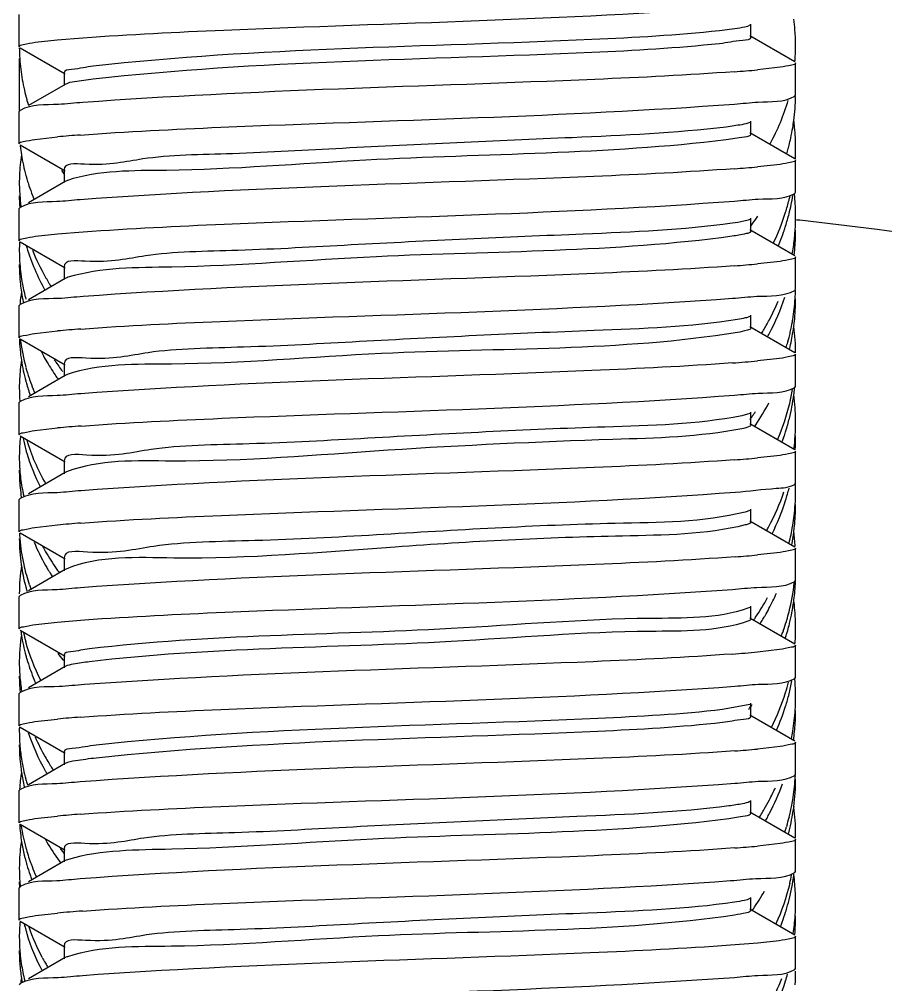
# Model space of a CAD drawing. Extents: x 1060579 to 1383165, y 581819 to 1037910.
# Drawn here: x 1266985.3 to 1267046.2, y 865337.3 to 865405.2 of the extents above; entities that cross this region are included whole.
import ezdxf

# ---------------------------------------------------------------- set-up
doc = ezdxf.new("R2010")
doc.units = 0
doc.header["$LTSCALE"] = 1000
doc.header["$MEASUREMENT"] = 0
doc.layers.add('02___PRT_ALL_AXES', color=7, linetype='Continuous')

msp = doc.modelspace()

# ---------------------------------------------------------------- linework, layer by layer
at = {"color": 7, "linetype": 'Continuous'}
for p, q in [((1266985.255, 865403.315), (1266985.255, 865405.591)), ((1267036.74, 865403.998), (1267036.74, 865404.908)), ((1266986.366, 865403.626), (1266987.926, 865403.799)), ((1266987.926, 865403.799), (1266989.728, 865403.946)), ((1267039.83, 865402.251), (1267036.667, 865404.082)), ((1266985.32, 865403.24), (1266988.483, 865401.409)), ((1266985.255, 865402.48), (1266985.255, 865398.836)), ((1267038.817, 865401.87), (1267037.212, 865401.691)), ((1267039.895, 865399.9), (1267039.895, 865402.176)), ((1266988.41, 865401.493), (1266988.41, 865400.583)), ((1266988.483, 865400.667), (1266985.894, 865399.168)), ((1267039.83, 865399.825), (1267039.895, 865399.9)), ((1266985.32, 865398.836), (1266985.255, 865398.761)), ((1266985.255, 865396.485), (1266985.255, 865398.761)), ((1267036.74, 865397.168), (1267036.74, 865398.078)), ((1266986.344, 865396.793), (1266987.944, 865396.971)), ((1267039.83, 865395.421), (1267036.667, 865397.252)), ((1266985.32, 865396.41), (1266988.483, 865394.579)), ((1267039.373, 865396.158), (1267039.386, 865396.208)), ((1267038.798, 865395.037), (1267037.206, 865394.86)), ((1267039.895, 865393.07), (1267039.895, 865395.346)), ((1266988.41, 865394.663), (1266988.41, 865393.753)), ((1266988.483, 865393.837), (1266985.894, 865392.338)), ((1266988.635, 865393.901), (1266988.483, 865393.837)), ((1267039.83, 865392.995), (1267039.895, 865393.07)), ((1266985.32, 865392.006), (1266985.255, 865391.931)), ((1266985.255, 865389.655), (1266985.255, 865391.931)), ((1267036.74, 865390.338), (1267036.74, 865391.248)), ((1266986.399, 865389.97), (1266987.933, 865390.14)), ((1266987.933, 865390.14), (1266989.744, 865390.287)), ((1267039.83, 865388.591), (1267036.667, 865390.422)), ((1266985.32, 865389.58), (1266988.483, 865387.749)), ((1267038.797, 865388.207), (1267037.206, 865388.03)), ((1267039.895, 865386.24), (1267039.895, 865388.516)), ((1266988.41, 865387.833), (1266988.41, 865386.923)), ((1266988.483, 865387.007), (1266985.894, 865385.508)), ((1266988.635, 865387.071), (1266988.483, 865387.007)), ((1267039.83, 865386.165), (1267039.895, 865386.24)), ((1266985.32, 865385.176), (1266985.255, 865385.101)), ((1266985.255, 865382.825), (1266985.255, 865385.101)), ((1267036.74, 865383.508), (1267036.74, 865384.418)), ((1266986.358, 865383.135), (1266987.942, 865383.311)), ((1267039.83, 865381.761), (1267036.667, 865383.592)), ((1266985.32, 865382.75), (1266988.483, 865380.919)), ((1267039.353, 865382.561), (1267039.339, 865382.511)), ((1267038.763, 865381.372), (1267037.214, 865381.201)), ((1267039.895, 865379.41), (1267039.895, 865381.686)), ((1266988.41, 865381.003), (1266988.41, 865380.093)), ((1266988.483, 865380.177), (1266985.894, 865378.678)), ((1266988.578, 865380.221), (1266988.483, 865380.177)), ((1267039.83, 865379.335), (1267039.895, 865379.41)), ((1266985.919, 865379.098), (1266985.934, 865379.052)), ((1266985.32, 865378.346), (1266985.255, 865378.271)), ((1266985.255, 865375.995), (1266985.255, 865378.271)), ((1267036.666, 865377.504), (1267036.1, 865377.338)), ((1267036.74, 865376.678), (1267036.74, 865377.588)), ((1266986.349, 865376.303), (1266987.937, 865376.48)), ((1267039.83, 865374.931), (1267036.667, 865376.762)), ((1266985.32, 865375.92), (1266988.483, 865374.089)), ((1267039.053, 865375.798), (1267039.07, 865375.847)), ((1267038.803, 865374.548), (1267037.206, 865374.37)), ((1267039.895, 865372.58), (1267039.895, 865374.856)), ((1266988.41, 865374.173), (1266988.41, 865373.263)), ((1266988.483, 865373.347), (1266985.894, 865371.848)), ((1266988.577, 865373.39), (1266988.483, 865373.347)), ((1267039.83, 865372.505), (1267039.895, 865372.58)), ((1266985.32, 865371.516), (1266985.255, 865371.441)), ((1266985.255, 865369.165), (1266985.255, 865371.441)), ((1267036.666, 865370.674), (1267036.346, 865370.562)), ((1267036.74, 865369.848), (1267036.74, 865370.758)), ((1266986.357, 865369.475), (1266987.943, 865369.651)), ((1267039.83, 865368.101), (1267036.667, 865369.932)), ((1266985.32, 865369.09), (1266988.483, 865367.259)), ((1267038.812, 865367.72), (1267037.202, 865367.54)), ((1267039.895, 865365.75), (1267039.895, 865368.026)), ((1266988.41, 865367.343), (1266988.41, 865366.433)), ((1266988.483, 865366.517), (1266985.894, 865365.019)), ((1266988.553, 865366.551), (1266988.483, 865366.517)), ((1267039.83, 865365.675), (1267039.895, 865365.75)), ((1266985.968, 865365.43), (1266985.952, 865365.477)), ((1266985.32, 865364.686), (1266985.255, 865364.612)), ((1266985.255, 865362.335), (1266985.255, 865364.612)), ((1267036.667, 865363.844), (1267036.533, 865363.786)), ((1267036.74, 865363.018), (1267036.74, 865363.929)), ((1266986.407, 865362.652), (1266987.924, 865362.819)), ((1266987.924, 865362.819), (1266989.833, 865362.973)), ((1267039.83, 865361.271), (1267036.667, 865363.102)), ((1266985.32, 865362.26), (1266988.483, 865360.429)), ((1267039.029, 865362.207), (1267039.012, 865362.158)), ((1267039.177, 865361.685), (1267039.189, 865361.721)), ((1267039.287, 865362.045), (1267039.302, 865362.095)), ((1267038.768, 865360.883), (1267037.216, 865360.711)), ((1267039.895, 865358.92), (1267039.895, 865361.197)), ((1266988.41, 865360.514), (1266988.41, 865359.603)), ((1266988.483, 865359.687), (1266985.894, 865358.189)), ((1267039.83, 865358.845), (1267039.895, 865358.92)), ((1266985.32, 865357.856), (1266985.255, 865357.782)), ((1266985.255, 865355.505), (1266985.255, 865357.782)), ((1267036.667, 865357.014), (1267034.745, 865356.654)), ((1267036.74, 865356.188), (1267036.74, 865357.099)), ((1267039.83, 865354.441), (1267036.667, 865356.272)), ((1266985.32, 865355.43), (1266988.483, 865353.599)), ((1266986.349, 865355.814), (1266987.944, 865355.991)), ((1267038.803, 865354.058), (1267037.205, 865353.88)), ((1267039.895, 865352.09), (1267039.895, 865354.367)), ((1266988.41, 865353.684), (1266988.41, 865352.773)), ((1266988.483, 865352.857), (1266985.894, 865351.359)), ((1266987.081, 865352.354), (1266987.094, 865352.33)), ((1267039.83, 865352.015), (1267039.895, 865352.09)), ((1266985.742, 865351.663), (1266985.729, 865351.71)), ((1266985.32, 865351.026), (1266985.255, 865350.952)), ((1266985.255, 865348.675), (1266985.255, 865350.952)), ((1267036.74, 865349.358), (1267036.74, 865350.269)), ((1267039.83, 865347.611), (1267036.667, 865349.442)), ((1267039.76, 865349.777), (1267039.766, 865349.821)), ((1267039.769, 865349.826), (1267039.774, 865349.792)), ((1266985.32, 865348.6), (1266988.483, 865346.769)), ((1266986.346, 865348.983), (1266987.945, 865349.161)), ((1267039.442, 865349.095), (1267039.435, 865349.065)), ((1267039.268, 865348.457), (1267039.253, 865348.407)), ((1267038.8, 865347.228), (1267037.205, 865347.05)), ((1267039.895, 865345.26), (1267039.895, 865347.537)), ((1266988.41, 865346.854), (1266988.41, 865345.943)), ((1266988.483, 865346.027), (1266985.894, 865344.529)), ((1266988.71, 865346.114), (1266988.483, 865346.027)), ((1267039.83, 865345.185), (1267039.895, 865345.26)), ((1266985.32, 865344.196), (1266985.255, 865344.122)), ((1266985.255, 865341.845), (1266985.255, 865344.122)), ((1267036.74, 865342.528), (1267036.74, 865343.439)), ((1267039.83, 865340.781), (1267036.667, 865342.612)), ((1266985.32, 865341.77), (1266988.483, 865339.939)), ((1266986.384, 865342.159), (1266987.934, 865342.33)), ((1267038.746, 865340.39), (1267037.225, 865340.222)), ((1267039.895, 865338.43), (1267039.895, 865340.707)), ((1266988.41, 865340.024), (1266988.41, 865339.113)), ((1267037.225, 865340.222), (1267035.322, 865340.069)), ((1266988.483, 865339.197), (1266985.894, 865337.699)), ((1266988.606, 865339.252), (1266988.483, 865339.197)), ((1267039.83, 865338.355), (1267039.895, 865338.43)), ((1266985.32, 865337.366), (1266985.255, 865337.292))]:
    msp.add_line(p, q, dxfattribs=at)
for centre, radius, start, end in [((1267028.978, 865492.295), 90.978, 274.16255, 275.1926), ((1267025.034, 865400.071), 14.861, 352.47519, 359.03327), ((1267024.714, 865400.117), 15.184, 347.7321, 350.52725), ((1267024.847, 865400.094), 15.049, 350.52884, 352.48172), ((1267024.945, 865396.185), 14.95, 5.58674, 7.5152), ((1267025.097, 865396.199), 14.797, 0.00854, 5.59097), ((1266996.143, 865306.685), 90.658, 94.17607, 95.18912), ((1267024.574, 865400.147), 15.327, 345.78366, 347.73309), ((1266998.049, 865397.669), 12.795, 185.96749, 188.8113), ((1267024.332, 865400.21), 15.578, 343.45881, 344.92118), ((1267024.475, 865400.172), 15.429, 345.1133, 345.78472), ((1267025.154, 865396.202), 14.741, 356.97159, 359.99788), ((1266998.039, 865393.769), 12.785, 171.1943, 174.4746), ((1266998.31, 865397.714), 13.06, 188.82814, 195.33103), ((1266997.903, 865393.782), 12.648, 174.47588, 177.80003), ((1267028.986, 865485.384), 90.896, 274.16985, 275.1881), ((1266997.802, 865393.787), 12.547, 177.80211, 181.74252), ((1266998.56, 865397.779), 13.318, 195.31799, 196.41157), ((1266997.872, 865393.789), 12.617, 181.74364, 184.338), ((1266998.713, 865397.824), 13.477, 196.41284, 198.11163), ((1266998.835, 865397.864), 13.606, 198.10966, 198.55098), ((1266999.05, 865397.938), 13.834, 198.55845, 201.58299), ((1266997.835, 865392.822), 12.581, 180.00326, 183.69965), ((1266997.988, 865393.799), 12.734, 184.34018, 187.69364), ((1266999.311, 865398.04), 14.114, 201.57686, 202.63834), ((1267024.544, 865396.29), 15.358, 345.78464, 346.78636), ((1267024.658, 865395.298), 15.241, 345.78982, 350.7611), ((1267025.075, 865391.368), 14.82, 0.76158, 6.03394), ((1267024.322, 865396.349), 15.588, 342.50522, 345.7777), ((1267021.328, 865401.685), 18.938, 324.99043, 327.08789), ((1267023.545, 865396.609), 16.407, 334.25472, 342.45417), ((1267024.322, 865395.383), 15.588, 342.50596, 345.78952), ((1267025.167, 865391.372), 14.728, 357.64386, 359.99878), ((1267025.197, 865391.372), 14.698, 0.00011, 0.75392), ((1267021.051, 865401.877), 19.274, 324.53275, 324.99516), ((1267024.05, 865395.467), 15.872, 341.25311, 342.51152), ((1267025.1, 865391.375), 14.795, 356.29224, 357.64442), ((1267023.739, 865395.575), 16.202, 338.2349, 340.87298), ((1267023.945, 865395.502), 15.983, 340.8783, 341.25413), ((1267024.903, 865391.393), 14.993, 350.62667, 354.79693), ((1267025.045, 865390.412), 14.849, 353.27341, 358.49622), ((1267025.041, 865391.379), 14.854, 354.80193, 356.29212), ((1267025.184, 865390.406), 14.711, 358.50364, 359.99958), ((1266997.821, 865388.957), 12.566, 177.162, 179.99822), ((1266998.582, 865392.956), 13.341, 195.78743, 196.40074), ((1267023.485, 865395.675), 16.475, 337.2245, 338.23916), ((1266997.847, 865388.958), 12.592, 180.00472, 184.33887), ((1266999.839, 865394.402), 14.688, 201.59427, 209.70815), ((1267024.778, 865391.412), 15.119, 349.80407, 350.63062), ((1266997.825, 865387.992), 12.57, 180.00212, 183.06618), ((1266997.981, 865388.968), 12.726, 184.33859, 187.39443), ((1267028.984, 865478.583), 90.926, 274.16889, 275.18805), ((1266997.935, 865387.998), 12.68, 183.0678, 186.38787), ((1266998.131, 865388.988), 12.878, 187.39608, 190.68401), ((1266998.364, 865389.034), 13.116, 190.69091, 195.43735), ((1267000.516, 865394.771), 15.458, 209.65199, 210.41087), ((1267000.629, 865394.837), 15.589, 210.41037, 210.80748), ((1267000.741, 865394.904), 15.72, 210.80795, 211.54069), ((1267000.913, 865395.01), 15.922, 211.54123, 212.51965), ((1266989.196, 865385.372), 1.79, 106.85545, 108.28817), ((1266998.03, 865384.111), 12.775, 171.17163, 174.97934), ((1266998.055, 865388.011), 12.801, 186.38713, 188.78941), ((1266998.203, 865388.035), 12.951, 188.79166, 192.01233), ((1267025.115, 865386.545), 14.78, 356.29178, 358.51796), ((1267023.013, 865392.017), 16.989, 332.23521, 337.09792), ((1267024.934, 865386.559), 14.961, 350.63339, 356.28243), ((1267025.078, 865385.579), 14.817, 353.7483, 359.98936), ((1267022.484, 865392.29), 17.585, 330.76317, 332.25178), ((1267024.684, 865386.6), 15.215, 347.21735, 350.00725), ((1267024.784, 865386.582), 15.113, 350.00989, 350.64016), ((1267024.929, 865385.594), 14.966, 352.3086, 353.75375), ((1266996.198, 865292.374), 91.311, 94.15716, 95.18779), ((1267021.949, 865392.597), 18.201, 328.67514, 329.19036), ((1267022.132, 865392.488), 17.989, 329.18898, 330.4141), ((1267022.296, 865392.395), 17.8, 330.41564, 330.76547), ((1267024.558, 865386.628), 15.344, 345.78023, 347.21897), ((1267024.697, 865385.631), 15.201, 346.48199, 350.92176), ((1267024.861, 865385.603), 15.035, 350.9283, 352.30862), ((1267025.05, 865381.708), 14.845, 0.23179, 7.34407), ((1266997.971, 865383.171), 12.717, 181.90529, 188.7272), ((1266998.262, 865384.18), 13.01, 186.67965, 195.39793), ((1267022.488, 865391.323), 17.581, 331.30474, 331.72774), ((1267022.576, 865391.275), 17.48, 331.72772, 332.17571), ((1267024.448, 865386.656), 15.457, 344.63752, 345.78016), ((1267024.278, 865386.703), 15.633, 343.02539, 344.44669), ((1266998.05, 865379.279), 12.796, 171.10111, 174.08749), ((1266998.203, 865383.205), 12.951, 188.72178, 191.99518), ((1267000.292, 865388.849), 15.201, 207.47603, 209.94183), ((1267000.947, 865389.232), 15.96, 209.96162, 214.41263), ((1267001.628, 865390.657), 16.781, 213.94011, 216.98856), ((1267028.792, 865474.003), 93.183, 274.10259, 275.18547), ((1266997.879, 865379.296), 12.624, 174.08458, 179.99016), ((1266998.398, 865383.247), 13.15, 191.99632, 195.22698), ((1266998.69, 865384.294), 13.454, 195.3841, 198.67667), ((1267001.998, 865390.932), 17.242, 216.97695, 217.41088), ((1266998.902, 865384.364), 13.676, 198.6693, 199.10953), ((1266999.12, 865384.441), 13.908, 199.11706, 202.12511), ((1267001.529, 865389.623), 16.661, 214.39055, 215.63666), ((1266989.017, 865379.072), 1.23, 109.14771, 110.90896), ((1266997.843, 865379.299), 12.588, 180.0044, 184.19208), ((1266998.515, 865383.278), 13.271, 195.22299, 195.62666), ((1266998.57, 865383.293), 13.328, 195.627, 196.39518), ((1266998.72, 865383.338), 13.485, 196.39749, 198.32644), ((1266999.381, 865384.546), 14.189, 202.11882, 203.11784), ((1267024.68, 865381.771), 15.219, 346.48338, 350.23906), ((1267024.942, 865380.763), 14.954, 352.51856, 354.22232), ((1266998.925, 865383.406), 13.701, 198.52775, 199.67865), ((1267024.711, 865380.798), 15.187, 346.10938, 352.50371), ((1267024.979, 865376.871), 14.916, 3.93561, 7.55365), ((1267021.978, 865386.776), 18.163, 326.28766, 331.9863), ((1267023.961, 865381.965), 15.963, 336.72096, 346.41275), ((1267025.117, 865376.882), 14.778, 1.0879, 3.9333), ((1267021.017, 865388.378), 19.316, 324.22992, 325.01303), ((1267021.238, 865388.224), 19.046, 325.01197, 326.2496), ((1267024.519, 865380.842), 15.384, 345.71428, 346.11997), ((1267025.19, 865376.883), 14.704, 0.00022, 1.08616), ((1266996.226, 865285.232), 91.624, 94.14441, 95.19053), ((1267021.366, 865387.171), 18.892, 325.9088, 326.32086), ((1267024.199, 865380.931), 15.716, 342.52168, 343.62403), ((1267024.289, 865380.905), 15.622, 343.62475, 344.00541), ((1267024.41, 865380.871), 15.496, 344.00364, 345.7125), ((1267025.175, 865376.884), 14.72, 357.96895, 359.99921), ((1266997.891, 865374.466), 12.636, 173.68891, 179.72726), ((1266998.39, 865378.415), 13.142, 191.71842, 195.34808), ((1267023.853, 865381.046), 16.081, 339.78387, 340.95342), ((1267024.044, 865380.98), 15.879, 341.13966, 342.52117), ((1267024.992, 865376.894), 14.903, 352.78214, 356.28959), ((1267025.137, 865375.918), 14.757, 356.18086, 359.99643), ((1267025.107, 865376.886), 14.788, 356.29252, 357.96915), ((1266997.782, 865374.469), 12.527, 179.7378, 179.99999), ((1266997.835, 865374.469), 12.581, 180.00322, 183.67864), ((1266998.56, 865378.461), 13.319, 195.34385, 196.408), ((1267028.995, 865464.793), 90.795, 274.17235, 275.18889), ((1266997.818, 865373.503), 12.563, 180.00156, 182.67341), ((1266997.904, 865374.473), 12.649, 183.67648, 184.33648), ((1266997.972, 865374.479), 12.717, 184.3385, 186.99582), ((1266997.98, 865373.513), 12.725, 182.68366, 188.56162), ((1266998.177, 865374.507), 12.925, 187.00662, 192.58806), ((1267025.179, 865372.054), 14.716, 0.00059, 1.76391), ((1267023.267, 865377.405), 16.707, 331.91798, 341.08167), ((1267024.323, 865376.065), 15.587, 342.501, 345.81249), ((1267025.14, 865372.055), 14.755, 356.29008, 359.99666), ((1267023.496, 865376.344), 16.459, 333.62965, 342.44026), ((1267025.001, 865372.064), 14.894, 353.15917, 356.28968), ((1267025.151, 865371.089), 14.744, 356.85, 359.99769), ((1267024.865, 865372.08), 15.031, 350.61328, 353.15933), ((1266996.183, 865278.9), 91.124, 94.1637, 95.18759), ((1267024.793, 865372.092), 15.104, 350.34293, 350.61498), ((1267025.033, 865371.095), 14.862, 354.01055, 356.84953), ((1266997.883, 865369.642), 12.629, 182.54216, 184.33704), ((1267022.419, 865377.837), 17.658, 330.92395, 331.39889), ((1267022.528, 865377.778), 17.535, 331.39877, 331.97896), ((1267024.647, 865372.118), 15.252, 345.81399, 350.33524), ((1267024.805, 865371.123), 15.092, 349.06632, 352.4892), ((1267024.987, 865367.213), 14.908, 3.53434, 7.52794), ((1267024.936, 865371.105), 14.959, 352.4925, 354.01168), ((1266997.934, 865368.678), 12.679, 180.02243, 188.30537), ((1266998.122, 865369.666), 12.868, 184.36366, 192.58095), ((1266999.932, 865374.166), 14.792, 202.78212, 209.82451), ((1267000.338, 865375.352), 15.254, 208.22001, 209.80173), ((1267000.981, 865375.73), 15.999, 209.8319, 214.83934), ((1267029.066, 865457.135), 89.964, 274.19855, 275.18882), ((1266997.954, 865364.804), 12.699, 170.96242, 179.97306), ((1266998.096, 865368.699), 12.843, 188.29381, 188.58146), ((1266998.185, 865368.713), 12.932, 188.58486, 191.57656), ((1266998.416, 865369.729), 13.169, 192.56767, 195.36344), ((1266998.534, 865369.761), 13.291, 195.36055, 195.9051), ((1267000.586, 865374.528), 15.539, 209.78228, 211.01827), ((1267000.747, 865374.624), 15.727, 211.0166, 211.41156), ((1267000.857, 865374.691), 15.856, 211.41197, 212.11107), ((1267001.033, 865374.802), 16.064, 212.11182, 213.14913), ((1267001.617, 865376.163), 16.769, 214.811, 216.04378), ((1266998.384, 865368.755), 13.136, 191.57987, 195.30964), ((1266998.724, 865369.816), 13.489, 195.91109, 198.76657), ((1267024.726, 865367.271), 15.171, 345.75346, 353.62631), ((1267025.017, 865366.266), 14.878, 352.7083, 357.69647), ((1266998.559, 865368.802), 13.317, 195.30524, 196.412), ((1266998.633, 865368.823), 13.394, 196.41119, 196.66786), ((1266998.985, 865369.904), 13.764, 198.96808, 200.17201), ((1267022.921, 865371.778), 17.092, 332.0452, 336.0985), ((1267021.903, 865373.301), 18.253, 326.21847, 331.30661), ((1267024.815, 865366.292), 15.081, 349.23189, 352.70921), ((1267024.909, 865362.375), 14.986, 7.01977, 7.73919), ((1267024.988, 865362.384), 14.907, 4.1838, 7.0214), ((1267022.41, 865372.047), 17.669, 330.1995, 332.05483), ((1267024.384, 865367.355), 15.523, 343.55205, 345.76518), ((1267021.299, 865373.694), 18.973, 325.55693, 326.24584), ((1267021.841, 865372.378), 18.327, 328.12103, 328.71154), ((1267022.025, 865372.267), 18.112, 328.71047, 329.85377), ((1267022.183, 865372.175), 17.93, 329.85511, 330.20312), ((1267024.054, 865367.454), 15.868, 340.69051, 343.17067), ((1267024.234, 865367.398), 15.679, 343.17505, 343.55497), ((1267024.639, 865366.326), 15.261, 346.45054, 349.2323), ((1267025.124, 865362.394), 14.771, 0.0042, 4.1844), ((1266998.087, 865363.868), 12.833, 187.65742, 188.8159), ((1267023.793, 865367.545), 16.144, 339.35756, 340.5071), ((1267024.41, 865366.382), 15.497, 343.94018, 345.80814), ((1267024.535, 865366.35), 15.367, 345.81018, 346.4528), ((1267025.139, 865362.396), 14.755, 356.29029, 359.99668), ((1266998.009, 865359.966), 12.755, 171.19792, 176.00534), ((1266998.31, 865363.907), 13.06, 188.8345, 195.32616), ((1266998.408, 865364.897), 13.16, 192.37931, 195.30775), ((1267024.205, 865366.441), 15.709, 342.51526, 343.75155), ((1266997.85, 865359.979), 12.595, 176.01108, 179.33985), ((1267025.062, 865362.4), 14.833, 355.78093, 356.29258), ((1266997.788, 865359.98), 12.533, 179.34248, 179.99993), ((1266998.56, 865363.972), 13.318, 195.31317, 196.41208), ((1266998.792, 865364.042), 13.56, 196.41826, 199.42765), ((1267001.84, 865370.528), 17.043, 215.4684, 217.46398), ((1267002.075, 865370.706), 17.339, 217.45892, 217.6726), ((1267028.787, 865453.568), 93.238, 274.09964, 275.18682), ((1266997.828, 865359.981), 12.573, 180.00249, 183.28419), ((1266998.993, 865364.112), 13.773, 199.4213, 199.85962), ((1266999.216, 865364.194), 14.011, 199.86727, 202.86893), ((1266997.862, 865359.016), 12.607, 180.00682, 185.06995), ((1266997.897, 865359.984), 12.642, 183.28263, 184.33698), ((1266998.024, 865359.996), 12.77, 184.34455, 189.13682), ((1266999.482, 865364.305), 14.299, 202.86251, 203.84796), ((1267025.116, 865357.564), 14.778, 0.00596, 4.78748), ((1267024.294, 865362.551), 15.617, 342.51145, 345.28432), ((1267024.622, 865361.499), 15.278, 345.84065, 349.34736), ((1267023.463, 865362.833), 16.495, 333.22452, 342.4417), ((1267024.324, 865361.576), 15.586, 342.50447, 345.83687), ((1267025.14, 865357.566), 14.755, 356.331, 359.99676), ((1267020.961, 865368.134), 19.385, 323.7494, 324.99164), ((1267023.692, 865361.783), 16.251, 336.15094, 342.47854), ((1266996.15, 865265.62), 90.743, 94.17446, 95.18833), ((1267025.01, 865357.574), 14.885, 353.494, 356.33107), ((1267025.158, 865356.6), 14.736, 357.19049, 359.9982), ((1266997.796, 865355.151), 12.541, 178.70451, 179.9997), ((1267024.873, 865357.59), 15.023, 350.59303, 353.49316), ((1267025.001, 865356.609), 14.894, 352.46287, 357.18523), ((1266997.847, 865355.152), 12.592, 180.00474, 184.33991), ((1266999.972, 865360.665), 14.838, 203.55372, 209.66161), ((1267024.743, 865357.612), 15.154, 348.57528, 350.59393), ((1267024.911, 865352.716), 14.984, 7.00238, 7.49877), ((1266997.853, 865354.186), 12.598, 180.0054, 184.59808), ((1266998.019, 865355.165), 12.764, 184.34377, 188.91008), ((1267024.886, 865356.623), 15.01, 352.03888, 352.46745), ((1267000.611, 865361.02), 15.568, 209.6317, 211.39823), ((1267029.011, 865444.116), 90.607, 274.17843, 275.18846), ((1266997.998, 865354.198), 12.744, 184.59801, 187.90951), ((1266998.211, 865355.195), 12.959, 188.90908, 192.18135), ((1267000.825, 865361.149), 15.818, 211.39461, 211.78857), ((1267000.938, 865361.219), 15.951, 211.78904, 212.51715), ((1267001.119, 865361.335), 16.166, 212.51787, 213.56347), ((1266997.996, 865350.309), 12.742, 171.21784, 176.67259), ((1266998.093, 865354.21), 12.84, 187.90699, 188.83731), ((1266998.248, 865354.236), 12.997, 188.84583, 193.43773), ((1266998.403, 865355.237), 13.155, 192.1822, 195.31914), ((1267000.543, 865360.014), 15.489, 209.74058, 210.60068), ((1267025.09, 865352.739), 14.805, 356.29219, 357.1268), ((1266998.515, 865355.267), 13.271, 195.31536, 195.54533), ((1266998.625, 865355.298), 13.385, 195.75649, 197.17095), ((1267023.238, 865357.137), 16.74, 332.33939, 340.09984), ((1267024.933, 865352.752), 14.962, 350.60058, 356.28189), ((1267025.046, 865351.774), 14.849, 352.44087, 359.98311), ((1267022.895, 865358.27), 17.122, 332.27693, 335.46821), ((1267022.392, 865358.533), 17.689, 329.86034, 332.27881), ((1267024.747, 865352.781), 15.151, 348.71867, 350.60643), ((1266996.14, 865258.912), 90.621, 94.17794, 95.18856), ((1267021.758, 865358.907), 18.425, 327.75495, 328.321), ((1267021.945, 865358.792), 18.205, 328.31975, 329.51764), ((1267022.109, 865358.696), 18.016, 329.51913, 329.86653), ((1267022.466, 865357.528), 17.605, 330.80704, 332.05869), ((1267022.626, 865357.442), 17.424, 332.0603, 332.38426), ((1267024.607, 865352.81), 15.294, 345.94113, 348.71696), ((1267024.823, 865351.802), 15.074, 349.63222, 352.27835), ((1267025.054, 865347.902), 14.841, 0.01608, 7.31576), ((1266998.008, 865349.368), 12.753, 183.55029, 189.13169), ((1267022.293, 865357.624), 17.803, 330.3681, 330.80855), ((1267024.383, 865352.866), 15.524, 343.49903, 345.82645), ((1267024.664, 865351.832), 15.235, 346.53959, 349.6307), ((1266998.298, 865350.382), 13.047, 188.35343, 195.3183), ((1267024.094, 865352.953), 15.826, 341.94372, 342.50801), ((1267024.178, 865352.926), 15.738, 342.50779, 343.31148), ((1267024.453, 865351.883), 15.452, 345.02447, 345.7548), ((1267024.534, 865351.862), 15.368, 345.75476, 346.54205), ((1267025.183, 865347.906), 14.712, 358.8364, 359.99976), ((1266997.989, 865345.48), 12.735, 172.29655, 175.60876), ((1266998.079, 865345.468), 12.826, 171.5193, 172.29912), ((1266998.243, 865349.406), 12.991, 189.13196, 193.361), ((1267000.421, 865355.115), 15.349, 209.34134, 209.71442), ((1267001.034, 865355.479), 16.062, 209.75625, 215.4073), ((1266998.765, 865350.51), 13.531, 195.3197, 199.96561), ((1267001.947, 865357.086), 17.178, 216.4872, 217.44124), ((1267002.113, 865357.212), 17.386, 217.44048, 218.01745), ((1267029.001, 865437.407), 90.729, 274.17495, 275.18825), ((1266997.848, 865345.49), 12.593, 175.60897, 184.34611), ((1266998.391, 865349.44), 13.143, 193.35561, 194.3535), ((1266998.502, 865349.468), 13.258, 194.35474, 195.9458), ((1266998.606, 865349.498), 13.366, 195.94426, 196.38867), ((1266999.059, 865350.613), 13.843, 199.95078, 200.38784), ((1267001.743, 865355.969), 16.923, 215.37089, 216.64807), ((1266998.805, 865349.558), 13.574, 196.39591, 199.50544), ((1266999.286, 865350.699), 14.085, 200.39555, 203.38571), ((1266997.8, 865344.526), 12.545, 180.00041, 181.51914), ((1266997.943, 865345.499), 12.688, 184.34358, 185.66827), ((1266999.07, 865349.651), 13.854, 199.50023, 200.91884), ((1266999.552, 865350.813), 14.375, 203.37917, 204.32626), ((1267024.701, 865346.993), 15.197, 345.81731, 352.45957), ((1267024.642, 865347.973), 15.258, 346.54079, 348.83334), ((1267024.905, 865346.961), 14.99, 352.47654, 352.79271), ((1267025.005, 865343.068), 14.89, 2.62758, 7.51244), ((1267021.671, 865353.161), 18.525, 325.39609, 329.94166), ((1267024.347, 865347.081), 15.562, 342.89232, 345.82297), ((1267025.162, 865343.076), 14.733, 0.00154, 2.62169), ((1266996.366, 865249.431), 93.281, 94.09884, 95.18633), ((1267021.163, 865353.503), 19.138, 325.00506, 325.41786), ((1267024.154, 865347.139), 15.763, 342.51884, 342.8975), ((1267025.14, 865343.078), 14.755, 356.66363, 359.51005), ((1267025.201, 865343.077), 14.694, 359.51192, 359.99996), ((1267023.957, 865347.202), 15.97, 339.84864, 342.51367), ((1267024.959, 865343.091), 14.936, 351.53984, 356.28541), ((1267025.112, 865342.113), 14.783, 355.03062, 359.9935), ((1267025.08, 865343.081), 14.815, 356.29234, 356.66507), ((1266997.858, 865340.661), 12.603, 175.1409, 179.99384), ((1266998.438, 865344.621), 13.192, 193.37482, 195.32997), ((1266998.56, 865344.654), 13.318, 195.32911, 196.40484), ((1267023.706, 865347.293), 16.238, 338.71385, 339.85257), ((1266997.848, 865340.663), 12.593, 180.0047, 184.33957), ((1266997.933, 865340.669), 12.678, 184.33662, 185.21243), ((1266997.79, 865339.696), 12.535, 180.00014, 180.88095), ((1266997.857, 865339.698), 12.602, 180.88358, 184.21193), ((1266998.025, 865340.678), 12.771, 185.21583, 188.52295), ((1267000.23, 865346.317), 15.131, 208.02649, 208.74101), ((1267000.334, 865346.374), 15.25, 208.74061, 209.14616), ((1266989.107, 865337.835), 1.503, 107.88404, 109.47072), ((1266998.014, 865339.71), 12.759, 184.21699, 188.82298), ((1266998.258, 865340.715), 13.007, 188.53286, 194.00423), ((1267000.487, 865346.459), 15.424, 209.14771, 210.36149), ((1267000.663, 865346.562), 15.629, 210.36024, 210.99775), ((1266998.08, 865335.809), 12.826, 171.2047, 172.58398), ((1266998.146, 865339.73), 12.893, 188.81819, 189.9914), ((1267023.196, 865343.635), 16.787, 332.38838, 339.43993), ((1267024.236, 865342.284), 15.677, 342.50934, 344.25996), ((1267025.14, 865338.248), 14.755, 356.29033, 359.99666)]:
    msp.add_arc(centre, radius, start, end, dxfattribs=at)
for points, knots in [([(1266989.728, 865403.946), (1266993.034, 865404.185), (1267008.32, 865404.929), (1267023.628, 865405.229), (1267035.582, 865406.111)], [0, 0, 0, 0, 0.216628, 1, 1, 1, 1]), ([(1267034.539, 865404.441), (1267031.551, 865404.118), (1267016.849, 865403.302), (1267002.099, 865403.243), (1266990.46, 865401.944)], [0, 0, 0, 0, 0.204219, 1, 1, 1, 1]), ([(1267036.667, 865404.824), (1267036.457, 865404.702), (1267035.718, 865404.599), (1267035.015, 865404.492), (1267034.539, 865404.441)], [0, 0, 0, 0, 0.33615, 1, 1, 1, 1]), ([(1266985.255, 865403.315), (1266985.255, 865403.421), (1266985.8, 865403.512), (1266986.087, 865403.586), (1266986.366, 865403.626)], [0, 0, 0, 0, 0.274399, 1, 1, 1, 1]), ([(1267036.74, 865403.998), (1267036.74, 865403.796), (1267035.615, 865403.751), (1267035.089, 865403.589), (1267034.539, 865403.53)], [0, 0, 0, 0, 0.266706, 1, 1, 1, 1]), ([(1267034.539, 865403.53), (1267031.551, 865403.208), (1267016.849, 865402.392), (1267002.099, 865402.332), (1266990.46, 865401.034)], [0, 0, 0, 0, 0.204219, 1, 1, 1, 1]), ([(1266990.46, 865401.944), (1266989.947, 865401.887), (1266989.454, 865401.739), (1266988.409, 865401.682), (1266988.41, 865401.493)], [0, 0, 0, 0, 0.732541, 1, 1, 1, 1]), ([(1267035.582, 865401.557), (1267032.309, 865401.316), (1267017.024, 865400.57), (1267001.717, 865400.262), (1266989.728, 865399.392)], [0, 0, 0, 0, 0.214468, 1, 1, 1, 1]), ([(1267039.895, 865402.176), (1267039.895, 865402.073), (1267039.368, 865401.98), (1267039.088, 865401.909), (1267038.817, 865401.87)], [0, 0, 0, 0, 0.274998, 1, 1, 1, 1]), ([(1266990.46, 865401.034), (1266990.019, 865400.984), (1266989.365, 865400.884), (1266988.679, 865400.781), (1266988.483, 865400.667)], [0, 0, 0, 0, 0.66143, 1, 1, 1, 1]), ([(1267035.596, 865399.282), (1267036.147, 865399.322), (1267037.537, 865399.501), (1267039.075, 865399.391), (1267039.829, 865399.825)], [0, 0, 0, 0, 0.388317, 1, 1, 1, 1]), ([(1266989.728, 865399.392), (1266989.153, 865399.351), (1266987.707, 865399.166), (1266986.105, 865399.288), (1266985.32, 865398.836)], [0, 0, 0, 0, 0.388855, 1, 1, 1, 1]), ([(1266989.541, 865397.102), (1266992.835, 865397.346), (1267008.188, 865398.095), (1267023.563, 865398.393), (1267035.596, 865399.282)], [0, 0, 0, 0, 0.214919, 1, 1, 1, 1]), ([(1267035.014, 865397.665), (1267031.415, 865397.229), (1267022.416, 865396.837), (1267010.719, 865396.341), (1267000.866, 865395.752), (1266994.322, 865395.674), (1266991.315, 865394.842), (1266988.409, 865395.155), (1266988.41, 865394.663)], [0, 0, 0, 0, 0.232716, 0.578809, 0.745042, 0.880205, 0.968465, 1, 1, 1, 1]), ([(1267036.667, 865397.994), (1267036.499, 865397.897), (1267035.929, 865397.797), (1267035.38, 865397.709), (1267035.014, 865397.665)], [0, 0, 0, 0, 0.344709, 1, 1, 1, 1]), ([(1266985.255, 865396.485), (1266985.255, 865396.589), (1266985.788, 865396.681), (1266986.071, 865396.754), (1266986.344, 865396.793)], [0, 0, 0, 0, 0.274808, 1, 1, 1, 1]), ([(1267036.74, 865397.168), (1267036.741, 865397.007), (1267035.871, 865396.927), (1267035.446, 865396.807), (1267035.014, 865396.754)], [0, 0, 0, 0, 0.269686, 1, 1, 1, 1]), ([(1267035.014, 865396.754), (1267026.604, 865395.735), (1267013.358, 865395.803), (1266998.038, 865394.479), (1266990.856, 865394.634), (1266988.635, 865393.901)], [0, 0, 0, 0, 0.546858, 0.849007, 1, 1, 1, 1]), ([(1267039.895, 865395.346), (1267039.895, 865395.241), (1267039.357, 865395.149), (1267039.073, 865395.076), (1267038.798, 865395.037)], [0, 0, 0, 0, 0.274679, 1, 1, 1, 1]), ([(1267035.596, 865394.728), (1267032.299, 865394.485), (1267016.947, 865393.736), (1267001.572, 865393.438), (1266989.541, 865392.549)], [0, 0, 0, 0, 0.215082, 1, 1, 1, 1]), ([(1267035.594, 865392.451), (1267036.146, 865392.492), (1267037.536, 865392.671), (1267039.074, 865392.56), (1267039.829, 865392.995)], [0, 0, 0, 0, 0.388325, 1, 1, 1, 1]), ([(1266989.541, 865392.549), (1266988.991, 865392.508), (1266987.606, 865392.33), (1266986.073, 865392.439), (1266985.32, 865392.006)], [0, 0, 0, 0, 0.388296, 1, 1, 1, 1]), ([(1266989.744, 865390.287), (1266993.053, 865390.526), (1267008.337, 865391.27), (1267023.643, 865391.569), (1267035.594, 865392.451)], [0, 0, 0, 0, 0.2168, 1, 1, 1, 1]), ([(1267035.433, 865390.889), (1267031.962, 865390.408), (1267023.01, 865390.057), (1267011.309, 865389.534), (1267001.261, 865388.94), (1266994.524, 865388.867), (1266991.416, 865388.004), (1266988.411, 865388.342), (1266988.41, 865387.833)], [0, 0, 0, 0, 0.222922, 0.569994, 0.73903, 0.877173, 0.967654, 1, 1, 1, 1]), ([(1267036.667, 865391.164), (1267036.537, 865391.089), (1267036.114, 865390.998), (1267035.702, 865390.927), (1267035.433, 865390.889)], [0, 0, 0, 0, 0.355402, 1, 1, 1, 1]), ([(1267036.74, 865390.338), (1267036.74, 865390.213), (1267036.096, 865390.111), (1267035.761, 865390.024), (1267035.433, 865389.979)], [0, 0, 0, 0, 0.274235, 1, 1, 1, 1]), ([(1266985.255, 865389.655), (1266985.255, 865389.764), (1266985.818, 865389.854), (1266986.112, 865389.931), (1266986.399, 865389.97)], [0, 0, 0, 0, 0.273881, 1, 1, 1, 1]), ([(1267035.433, 865389.979), (1267027.149, 865388.83), (1267013.879, 865388.997), (1266998.415, 865387.694), (1266991.022, 865387.796), (1266988.677, 865387.085)], [0, 0, 0, 0, 0.5355, 0.843099, 1, 1, 1, 1]), ([(1267039.895, 865388.516), (1267039.895, 865388.411), (1267039.357, 865388.319), (1267039.073, 865388.246), (1267038.797, 865388.207)], [0, 0, 0, 0, 0.274671, 1, 1, 1, 1]), ([(1267035.594, 865387.898), (1267032.324, 865387.657), (1267017.04, 865386.911), (1267001.735, 865386.602), (1266989.744, 865385.733)], [0, 0, 0, 0, 0.214279, 1, 1, 1, 1]), ([(1267035.459, 865385.612), (1267036.028, 865385.653), (1267037.463, 865385.836), (1267039.051, 865385.717), (1267039.829, 865386.165)], [0, 0, 0, 0, 0.388703, 1, 1, 1, 1]), ([(1266989.744, 865385.733), (1266989.168, 865385.692), (1266987.716, 865385.506), (1266986.108, 865385.629), (1266985.32, 865385.176)], [0, 0, 0, 0, 0.388859, 1, 1, 1, 1]), ([(1266989.579, 865383.445), (1266992.858, 865383.686), (1267008.152, 865384.433), (1267023.467, 865384.738), (1267035.459, 865385.612)], [0, 0, 0, 0, 0.214719, 1, 1, 1, 1]), ([(1267035.795, 865384.113), (1267032.469, 865383.573), (1267023.578, 865383.288), (1267011.895, 865382.725), (1267001.66, 865382.128), (1266994.728, 865382.06), (1266991.519, 865381.166), (1266988.413, 865381.529), (1266988.41, 865381.003)], [0, 0, 0, 0, 0.21273, 0.56076, 0.732716, 0.873984, 0.966798, 1, 1, 1, 1]), ([(1267036.666, 865384.334), (1267036.57, 865384.278), (1267036.275, 865384.2), (1267035.982, 865384.144), (1267035.795, 865384.113)], [0, 0, 0, 0, 0.369089, 1, 1, 1, 1]), ([(1267035.795, 865383.203), (1267027.542, 865381.862), (1267014.088, 865382.271), (1266998.536, 865380.783), (1266990.938, 865381.043), (1266988.614, 865380.234)], [0, 0, 0, 0, 0.530505, 0.843834, 1, 1, 1, 1]), ([(1267036.74, 865383.508), (1267036.739, 865383.414), (1267036.29, 865383.303), (1267036.033, 865383.241), (1267035.795, 865383.203)], [0, 0, 0, 0, 0.281015, 1, 1, 1, 1]), ([(1266985.255, 865382.825), (1266985.255, 865382.931), (1266985.796, 865383.022), (1266986.081, 865383.095), (1266986.358, 865383.135)], [0, 0, 0, 0, 0.274575, 1, 1, 1, 1]), ([(1267039.895, 865381.686), (1267039.895, 865381.578), (1267039.338, 865381.488), (1267039.047, 865381.412), (1267038.763, 865381.372)], [0, 0, 0, 0, 0.274084, 1, 1, 1, 1]), ([(1267035.459, 865381.058), (1267032.157, 865380.818), (1267016.863, 865380.073), (1267001.547, 865379.773), (1266989.579, 865378.891)], [0, 0, 0, 0, 0.216209, 1, 1, 1, 1]), ([(1267035.601, 865378.792), (1267036.151, 865378.833), (1267037.54, 865379.011), (1267039.075, 865378.901), (1267039.829, 865379.335)], [0, 0, 0, 0, 0.388301, 1, 1, 1, 1]), ([(1266989.579, 865378.891), (1266989.024, 865378.851), (1266987.626, 865378.671), (1266986.079, 865378.783), (1266985.32, 865378.346)], [0, 0, 0, 0, 0.388402, 1, 1, 1, 1]), ([(1266989.604, 865376.617), (1266992.904, 865376.859), (1267008.237, 865377.607), (1267023.593, 865377.904), (1267035.601, 865378.792)], [0, 0, 0, 0, 0.215551, 1, 1, 1, 1]), ([(1267036.1, 865377.338), (1267032.938, 865376.716), (1267024.116, 865376.541), (1267012.479, 865375.912), (1267002.061, 865375.316), (1266994.933, 865375.253), (1266991.626, 865374.327), (1266988.413, 865374.717), (1266988.41, 865374.173)], [0, 0, 0, 0, 0.20212, 0.551084, 0.726087, 0.870629, 0.965898, 1, 1, 1, 1]), ([(1267036.1, 865376.427), (1267033.126, 865375.842), (1267024.77, 865375.633), (1267011.381, 865375.033), (1266998.718, 865373.91), (1266990.903, 865374.284), (1266988.577, 865373.39)], [0, 0, 0, 0, 0.190882, 0.52367, 0.843023, 1, 1, 1, 1]), ([(1267036.739, 865376.678), (1267036.739, 865376.61), (1267036.449, 865376.502), (1267036.262, 865376.459), (1267036.1, 865376.427)], [0, 0, 0, 0, 0.291618, 1, 1, 1, 1]), ([(1266985.255, 865375.995), (1266985.255, 865376.1), (1266985.791, 865376.192), (1266986.074, 865376.264), (1266986.349, 865376.303)], [0, 0, 0, 0, 0.274717, 1, 1, 1, 1]), ([(1267039.895, 865374.856), (1267039.895, 865374.751), (1267039.36, 865374.66), (1267039.077, 865374.587), (1267038.803, 865374.548)], [0, 0, 0, 0, 0.274756, 1, 1, 1, 1]), ([(1267035.601, 865374.239), (1267032.313, 865373.996), (1267016.98, 865373.247), (1267001.624, 865372.947), (1266989.604, 865372.063)], [0, 0, 0, 0, 0.214775, 1, 1, 1, 1]), ([(1267035.652, 865371.966), (1267036.615, 865372.037), (1267037.974, 865372.226), (1267039.447, 865372.285), (1267039.829, 865372.505)], [0, 0, 0, 0, 0.686376, 1, 1, 1, 1]), ([(1266989.604, 865372.063), (1266989.046, 865372.022), (1266987.64, 865371.842), (1266986.084, 865371.956), (1266985.32, 865371.516)], [0, 0, 0, 0, 0.388498, 1, 1, 1, 1]), ([(1266989.566, 865369.784), (1266992.87, 865370.028), (1267008.232, 865370.777), (1267023.618, 865371.071), (1267035.652, 865371.966)], [0, 0, 0, 0, 0.215362, 1, 1, 1, 1]), ([(1267036.346, 865370.562), (1267033.375, 865369.819), (1267024.615, 865369.833), (1267013.059, 865369.092), (1267002.467, 865368.506), (1266995.137, 865368.447), (1266991.74, 865367.488), (1266988.409, 865367.905), (1266988.41, 865367.343)], [0, 0, 0, 0, 0.191074, 0.540946, 0.719128, 0.867105, 0.964953, 1, 1, 1, 1]), ([(1267036.346, 865369.651), (1267033.543, 865368.95), (1267025.22, 865368.914), (1267011.807, 865368.212), (1266998.937, 865367.03), (1266990.897, 865367.519), (1266988.553, 865366.551)], [0, 0, 0, 0, 0.18093, 0.515468, 0.841176, 1, 1, 1, 1]), ([(1267036.739, 865369.848), (1267036.739, 865369.801), (1267036.574, 865369.708), (1267036.447, 865369.676), (1267036.346, 865369.651)], [0, 0, 0, 0, 0.309222, 1, 1, 1, 1]), ([(1266985.255, 865369.165), (1266985.255, 865369.271), (1266985.795, 865369.362), (1266986.08, 865369.435), (1266986.357, 865369.475)], [0, 0, 0, 0, 0.274588, 1, 1, 1, 1]), ([(1267039.895, 865368.026), (1267039.895, 865367.922), (1267039.365, 865367.83), (1267039.084, 865367.758), (1267038.812, 865367.72)], [0, 0, 0, 0, 0.274936, 1, 1, 1, 1]), ([(1267035.652, 865367.413), (1267032.364, 865367.168), (1267017.001, 865366.418), (1267001.615, 865366.12), (1266989.566, 865365.231)], [0, 0, 0, 0, 0.214422, 1, 1, 1, 1]), ([(1267035.453, 865365.121), (1267036.023, 865365.163), (1267037.46, 865365.346), (1267039.05, 865365.227), (1267039.829, 865365.675)], [0, 0, 0, 0, 0.388723, 1, 1, 1, 1]), ([(1266989.566, 865365.231), (1266989.013, 865365.19), (1266987.619, 865365.011), (1266986.077, 865365.122), (1266985.32, 865364.686)], [0, 0, 0, 0, 0.388347, 1, 1, 1, 1]), ([(1266989.833, 865362.973), (1266993.129, 865363.21), (1267008.336, 865363.949), (1267023.565, 865364.256), (1267035.453, 865365.121)], [0, 0, 0, 0, 0.217045, 1, 1, 1, 1]), ([(1267036.533, 865363.786), (1267034.347, 865363.033), (1267027.189, 865363.227), (1267011.894, 865361.87), (1266998.629, 865361.942), (1266990.188, 865360.933)], [0, 0, 0, 0, 0.149369, 0.450885, 1, 1, 1, 1]), ([(1267036.533, 865362.876), (1267034.347, 865362.122), (1267027.189, 865362.316), (1267011.894, 865360.959), (1266998.629, 865361.031), (1266990.188, 865360.023)], [0, 0, 0, 0, 0.149369, 0.450885, 1, 1, 1, 1]), ([(1267036.739, 865363.018), (1267036.739, 865362.989), (1267036.664, 865362.92), (1267036.587, 865362.894), (1267036.533, 865362.876)], [0, 0, 0, 0, 0.340044, 1, 1, 1, 1]), ([(1266985.255, 865362.335), (1266985.255, 865362.445), (1266985.822, 865362.535), (1266986.118, 865362.612), (1266986.407, 865362.652)], [0, 0, 0, 0, 0.273745, 1, 1, 1, 1]), ([(1266990.188, 865360.933), (1266989.743, 865360.88), (1266989.307, 865360.755), (1266988.409, 865360.679), (1266988.41, 865360.514)], [0, 0, 0, 0, 0.730734, 1, 1, 1, 1]), ([(1267039.895, 865361.197), (1267039.895, 865361.089), (1267039.342, 865360.998), (1267039.051, 865360.923), (1267038.768, 865360.883)], [0, 0, 0, 0, 0.274165, 1, 1, 1, 1]), ([(1267035.453, 865360.568), (1267032.185, 865360.33), (1267016.978, 865359.589), (1267001.75, 865359.275), (1266989.833, 865358.42)], [0, 0, 0, 0, 0.215231, 1, 1, 1, 1]), ([(1266990.188, 865360.023), (1266989.81, 865359.977), (1266989.244, 865359.888), (1266988.655, 865359.787), (1266988.483, 865359.687)], [0, 0, 0, 0, 0.656373, 1, 1, 1, 1]), ([(1267035.613, 865358.303), (1267036.162, 865358.344), (1267037.546, 865358.521), (1267039.078, 865358.412), (1267039.829, 865358.845)], [0, 0, 0, 0, 0.388269, 1, 1, 1, 1]), ([(1266989.833, 865358.42), (1266989.245, 865358.378), (1266987.764, 865358.189), (1266986.123, 865358.318), (1266985.32, 865357.856)], [0, 0, 0, 0, 0.389119, 1, 1, 1, 1]), ([(1266989.545, 865356.122), (1266992.841, 865356.366), (1267008.198, 865357.116), (1267023.578, 865357.412), (1267035.613, 865358.303)], [0, 0, 0, 0, 0.21501, 1, 1, 1, 1]), ([(1267034.745, 865356.654), (1267031.831, 865356.324), (1267017.128, 865355.516), (1267002.386, 865355.406), (1266990.67, 865354.157)], [0, 0, 0, 0, 0.199293, 1, 1, 1, 1]), ([(1267036.74, 865356.188), (1267036.741, 865356.004), (1267035.726, 865355.943), (1267035.244, 865355.8), (1267034.745, 865355.743)], [0, 0, 0, 0, 0.267787, 1, 1, 1, 1]), ([(1266985.255, 865355.505), (1266985.255, 865355.61), (1266985.791, 865355.702), (1266986.074, 865355.774), (1266986.349, 865355.814)], [0, 0, 0, 0, 0.274727, 1, 1, 1, 1]), ([(1267034.745, 865355.743), (1267031.831, 865355.414), (1267017.128, 865354.605), (1267002.386, 865354.495), (1266990.67, 865353.247)], [0, 0, 0, 0, 0.199293, 1, 1, 1, 1]), ([(1266990.67, 865354.157), (1266990.105, 865354.097), (1266989.567, 865353.931), (1266988.409, 865353.89), (1266988.41, 865353.684)], [0, 0, 0, 0, 0.733604, 1, 1, 1, 1]), ([(1267039.895, 865354.367), (1267039.895, 865354.262), (1267039.36, 865354.17), (1267039.077, 865354.097), (1267038.803, 865354.058)], [0, 0, 0, 0, 0.274768, 1, 1, 1, 1]), ([(1267035.613, 865353.75), (1267032.318, 865353.506), (1267016.961, 865352.756), (1267001.581, 865352.459), (1266989.545, 865351.569)], [0, 0, 0, 0, 0.214906, 1, 1, 1, 1]), ([(1266990.67, 865353.247), (1266990.179, 865353.195), (1266989.458, 865353.085), (1266988.698, 865352.982), (1266988.483, 865352.857)], [0, 0, 0, 0, 0.664746, 1, 1, 1, 1]), ([(1267035.606, 865351.473), (1267036.156, 865351.513), (1267037.542, 865351.691), (1267039.076, 865351.582), (1267039.829, 865352.015)], [0, 0, 0, 0, 0.388286, 1, 1, 1, 1]), ([(1266989.545, 865351.569), (1266988.994, 865351.528), (1266987.608, 865351.35), (1266986.073, 865351.46), (1266985.32, 865351.026)], [0, 0, 0, 0, 0.388296, 1, 1, 1, 1]), ([(1266989.538, 865349.292), (1266992.833, 865349.536), (1267008.19, 865350.285), (1267023.569, 865350.582), (1267035.606, 865351.473)], [0, 0, 0, 0, 0.214919, 1, 1, 1, 1]), ([(1267036.667, 865350.184), (1267036.515, 865350.097), (1267036.01, 865350), (1267035.521, 865349.919), (1267035.197, 865349.878)], [0, 0, 0, 0, 0.348909, 1, 1, 1, 1]), ([(1267035.197, 865349.878), (1267031.65, 865349.424), (1267022.669, 865349.047), (1267010.967, 865348.541), (1267001.032, 865347.95), (1266994.406, 865347.874), (1266991.357, 865347.029), (1266988.41, 865347.352), (1266988.41, 865346.854)], [0, 0, 0, 0, 0.22864, 0.575147, 0.742546, 0.878947, 0.968129, 1, 1, 1, 1]), ([(1267036.74, 865349.358), (1267036.741, 865349.213), (1267035.969, 865349.123), (1267035.584, 865349.017), (1267035.197, 865348.967)], [0, 0, 0, 0, 0.271377, 1, 1, 1, 1]), ([(1266985.255, 865348.675), (1266985.255, 865348.78), (1266985.789, 865348.872), (1266986.072, 865348.944), (1266986.346, 865348.983)], [0, 0, 0, 0, 0.274772, 1, 1, 1, 1]), ([(1267035.197, 865348.967), (1267026.9, 865347.906), (1267013.725, 865347.972), (1266998.331, 865346.745), (1266991.051, 865346.785), (1266988.71, 865346.114)], [0, 0, 0, 0, 0.538715, 0.843146, 1, 1, 1, 1]), ([(1267039.895, 865347.537), (1267039.895, 865347.431), (1267039.359, 865347.34), (1267039.075, 865347.267), (1267038.8, 865347.228)], [0, 0, 0, 0, 0.274725, 1, 1, 1, 1]), ([(1267035.606, 865346.919), (1267032.31, 865346.675), (1267016.953, 865345.926), (1267001.573, 865345.629), (1266989.538, 865344.739)], [0, 0, 0, 0, 0.214998, 1, 1, 1, 1]), ([(1267035.322, 865344.622), (1267035.91, 865344.664), (1267037.389, 865344.852), (1267039.027, 865344.724), (1267039.829, 865345.185)], [0, 0, 0, 0, 0.389099, 1, 1, 1, 1]), ([(1266989.538, 865344.739), (1266988.988, 865344.698), (1266987.604, 865344.52), (1266986.072, 865344.629), (1266985.32, 865344.196)], [0, 0, 0, 0, 0.388278, 1, 1, 1, 1]), ([(1266989.699, 865342.474), (1266992.967, 865342.712), (1267008.176, 865343.452), (1267023.405, 865343.766), (1267035.322, 865344.622)], [0, 0, 0, 0, 0.21527, 1, 1, 1, 1]), ([(1267036.666, 865343.354), (1267036.551, 865343.288), (1267036.185, 865343.201), (1267035.826, 865343.137), (1267035.592, 865343.102)], [0, 0, 0, 0, 0.360735, 1, 1, 1, 1]), ([(1267035.592, 865343.102), (1267032.18, 865342.598), (1267023.253, 865342.271), (1267011.556, 865341.734), (1267001.428, 865341.138), (1266994.609, 865341.067), (1266991.459, 865340.191), (1266988.412, 865340.539), (1266988.41, 865340.024)], [0, 0, 0, 0, 0.21868, 0.566159, 0.736409, 0.87585, 0.967299, 1, 1, 1, 1]), ([(1267036.74, 865342.528), (1267036.74, 865342.416), (1267036.182, 865342.31), (1267035.881, 865342.234), (1267035.592, 865342.192)], [0, 0, 0, 0, 0.276753, 1, 1, 1, 1]), ([(1266985.255, 865341.845), (1266985.255, 865341.953), (1266985.809, 865342.044), (1266986.1, 865342.119), (1266986.384, 865342.159)], [0, 0, 0, 0, 0.274126, 1, 1, 1, 1]), ([(1267035.592, 865342.192), (1267027.314, 865340.969), (1267013.961, 865341.23), (1266998.456, 865339.849), (1266990.979, 865340.019), (1266988.646, 865339.265)], [0, 0, 0, 0, 0.533676, 0.843647, 1, 1, 1, 1]), ([(1267039.895, 865340.707), (1267039.895, 865340.597), (1267039.33, 865340.507), (1267039.035, 865340.43), (1267038.746, 865340.39)], [0, 0, 0, 0, 0.273798, 1, 1, 1, 1]), ([(1267035.322, 865340.069), (1267032.027, 865339.832), (1267016.818, 865339.093), (1267001.588, 865338.786), (1266989.699, 865337.92)], [0, 0, 0, 0, 0.216987, 1, 1, 1, 1]), ([(1267035.582, 865337.811), (1267036.135, 865337.852), (1267037.53, 865338.03), (1267039.072, 865337.92), (1267039.829, 865338.355)], [0, 0, 0, 0, 0.388343, 1, 1, 1, 1]), ([(1266989.699, 865337.92), (1266989.128, 865337.879), (1266987.691, 865337.695), (1266986.1, 865337.815), (1266985.32, 865337.366)], [0, 0, 0, 0, 0.388734, 1, 1, 1, 1]), ([(1266989.498, 865335.629), (1266992.787, 865335.873), (1267008.149, 865336.624), (1267023.534, 865336.922), (1267035.582, 865337.811)], [0, 0, 0, 0, 0.214431, 1, 1, 1, 1])]:
    msp.add_open_spline(points, degree=3, knots=knots, dxfattribs=at)
for points in [[(1266985.784, 865389.189), (1266986.091, 865388.147), (1266986.528, 865387.137), (1266987.063, 865386.191)], [(1267038.035, 865383.116), (1267038.471, 865383.941), (1267038.841, 865384.804), (1267039.132, 865385.691)], [(1266987.123, 865372.564), (1266986.568, 865373.527), (1266986.114, 865374.558), (1266985.797, 865375.623)], [(1266985.784, 865374.699), (1266986.022, 865373.891), (1266986.338, 865373.103), (1266986.716, 865372.351)], [(1266986.772, 865358.719), (1266986.33, 865359.58), (1266985.97, 865360.489), (1266985.714, 865361.423)], [(1266985.884, 865355.056), (1266986.186, 865354.119), (1266986.593, 865353.21), (1266987.081, 865352.354)], [(1267039.481, 865344.422), (1267039.247, 865343.444), (1267038.914, 865342.485), (1267038.501, 865341.569)], [(1266986.873, 865339.207), (1266986.509, 865339.892), (1266986.196, 865340.608), (1266985.947, 865341.343)], [(1266985.784, 865340.893), (1266986.051, 865339.988), (1266986.415, 865339.108), (1266986.856, 865338.274)], [(1267038.105, 865334.954), (1267038.538, 865335.793), (1267038.905, 865336.671), (1267039.189, 865337.572)]]:
    msp.add_open_spline(points, degree=3, dxfattribs=at)
at = {"layer": '02___PRT_ALL_AXES', "color": 7, "linetype": 'Continuous'}
for p, q in [((1266985.255, 865403.315), (1266985.255, 865405.591)), ((1266985.255, 865402.48), (1266985.255, 865398.836)), ((1267039.895, 865399.9), (1267039.895, 865402.176)), ((1266985.818, 865399.476), (1266985.805, 865399.522)), ((1266985.255, 865396.485), (1266985.255, 865398.761)), ((1267039.895, 865393.07), (1267039.895, 865395.346)), ((1266985.255, 865389.655), (1266985.255, 865391.931)), ((1267039.998, 865391.117), (1267039.904, 865391.127)), ((1267040.181, 865391.097), (1267039.998, 865391.117)), ((1267039.895, 865386.24), (1267039.895, 865388.516)), ((1266985.255, 865382.825), (1266985.255, 865385.101)), ((1267039.895, 865379.41), (1267039.895, 865381.686)), ((1266985.255, 865375.995), (1266985.255, 865378.271)), ((1267039.895, 865372.58), (1267039.895, 865374.856)), ((1266985.255, 865369.165), (1266985.255, 865371.441)), ((1267039.895, 865365.75), (1267039.895, 865368.026)), ((1266985.255, 865362.335), (1266985.255, 865364.612)), ((1267039.895, 865358.92), (1267039.895, 865361.197)), ((1266985.255, 865355.505), (1266985.255, 865357.782)), ((1267039.895, 865352.09), (1267039.895, 865354.367)), ((1266985.255, 865348.675), (1266985.255, 865350.952)), ((1267039.895, 865345.26), (1267039.895, 865347.537)), ((1266985.255, 865341.845), (1266985.255, 865344.122)), ((1267039.895, 865338.43), (1267039.895, 865340.707))]:
    msp.add_line(p, q, dxfattribs=at)
for centre, radius, start, end in [((1267026.071, 865403.363), 13.824, 4.77917, 7.83144), ((1267026.238, 865403.379), 13.657, 355.45407, 4.78034), ((1266998.903, 865403.379), 13.649, 180.6092, 183.71677), ((1266999.115, 865403.395), 13.861, 183.72885, 189.97395), ((1266999.359, 865403.437), 14.108, 189.96822, 192.97526), ((1266999.542, 865403.479), 14.296, 192.97544, 195.70786), ((1266999.654, 865403.51), 14.412, 195.70511, 196.06416), ((1266999.764, 865403.542), 14.527, 196.25427, 197.4109), ((1267002.969, 865405.227), 18.165, 215.70276, 216.1143), ((1267003.078, 865405.306), 18.299, 216.11447, 216.66603)]:
    msp.add_arc(centre, radius, start, end, dxfattribs=at)
msp.add_open_spline([(1267039.35, 865399.541), (1267039.044, 865398.47), (1267038.61, 865397.431), (1267038.079, 865396.452)], degree=3, dxfattribs=at)
msp.add_open_spline([(1267096.811, 865377.983), (1267092.35, 865379.629), (1267073.928, 865385.745), (1267054.745, 865389.518), (1267040.181, 865391.097)], degree=3, knots=[0, 0, 0, 0, 0.245041, 1, 1, 1, 1], dxfattribs=at)

doc.saveas('drawing.dxf')
